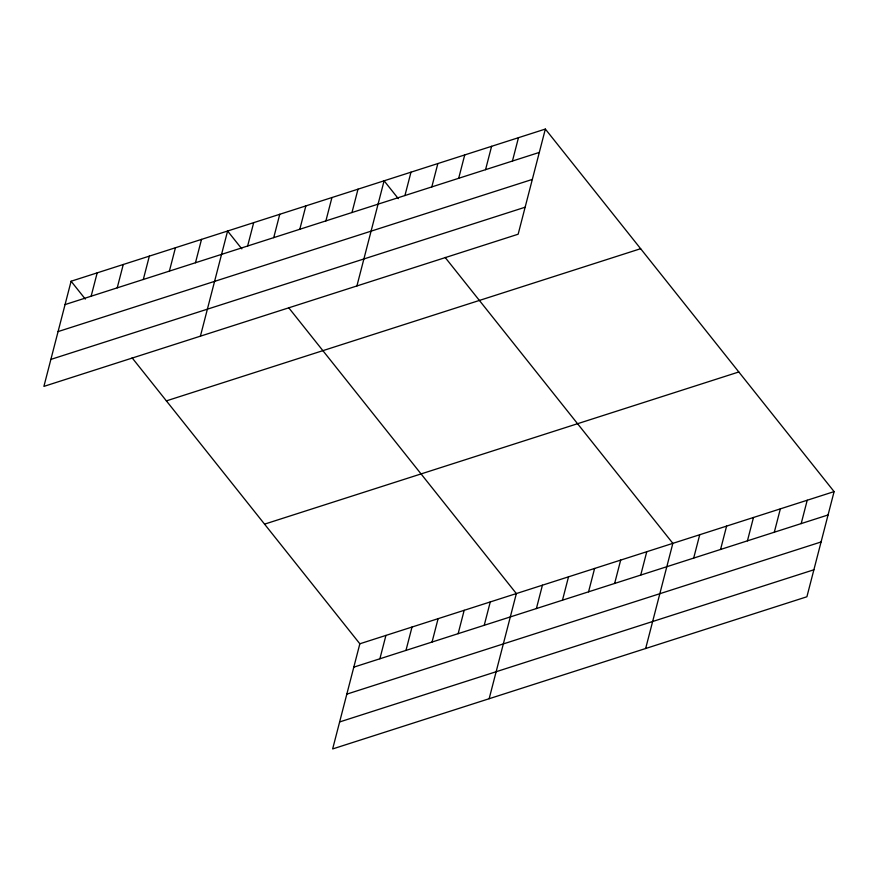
<?xml version="1.0" encoding="UTF-8"?>
<svg xmlns="http://www.w3.org/2000/svg" width="878" height="878" viewBox="0 0 878 878"><rect width="100%" height="100%" fill="white"/><g stroke="black" fill="none" stroke-linecap="round" stroke-linejoin="round"><path stroke-width="1.32" d="M71.096 281.234L43.9 386.386L518.152 234.217L545.348 129.066L71.096 281.234L85.309 299.08M91.136 296.226L97.184 272.86M117.224 287.852L123.26 264.498M143.301 279.489L149.348 256.124M169.388 271.115L175.435 247.761M195.476 262.752L201.512 239.387M200.403 336.175L227.6 231.013L241.812 248.858M247.64 246.005L253.687 222.65M273.727 237.642L279.764 214.276M299.804 229.268L305.851 205.913M325.892 220.905L331.939 197.539M351.979 212.531L358.015 189.176M356.907 285.954L384.103 180.802L398.316 198.647M404.934 195.542L410.981 172.176M431.811 186.915L437.848 163.56M458.689 178.289L464.725 154.934M132.117 357.851L359.848 643.783L332.652 748.934L806.904 596.766L834.1 491.614L545.348 129.066M485.556 169.673L491.603 146.308M379.889 658.774L385.925 635.42M512.434 161.047L518.47 137.681M405.976 650.411L412.012 627.046M432.053 642.037L438.1 618.672M458.14 633.664L464.177 610.309M484.228 625.301L490.264 601.935M489.156 698.723L516.352 593.572L288.621 307.629M536.392 608.564L542.428 585.198M562.48 600.19L568.516 576.824M588.556 591.816L594.604 568.461M614.644 583.453L620.68 560.087M640.731 575.079L646.768 551.724M645.659 648.502L672.855 543.35L445.124 257.419M693.686 558.09L699.733 534.724M720.564 549.463L726.6 526.109M747.43 540.837L753.478 517.482M774.308 532.222L780.355 508.856M801.186 523.595L807.222 500.24M65.049 304.589L539.311 152.421M58.069 331.588L532.331 179.419M50.88 359.398L525.132 207.219M166.381 400.873L640.633 248.704M264.552 524.144L738.815 371.976M359.848 643.783L834.1 491.614M353.801 667.148L828.064 514.969M346.821 694.136L821.084 541.967M339.632 721.946L813.884 569.778"/></g></svg>
